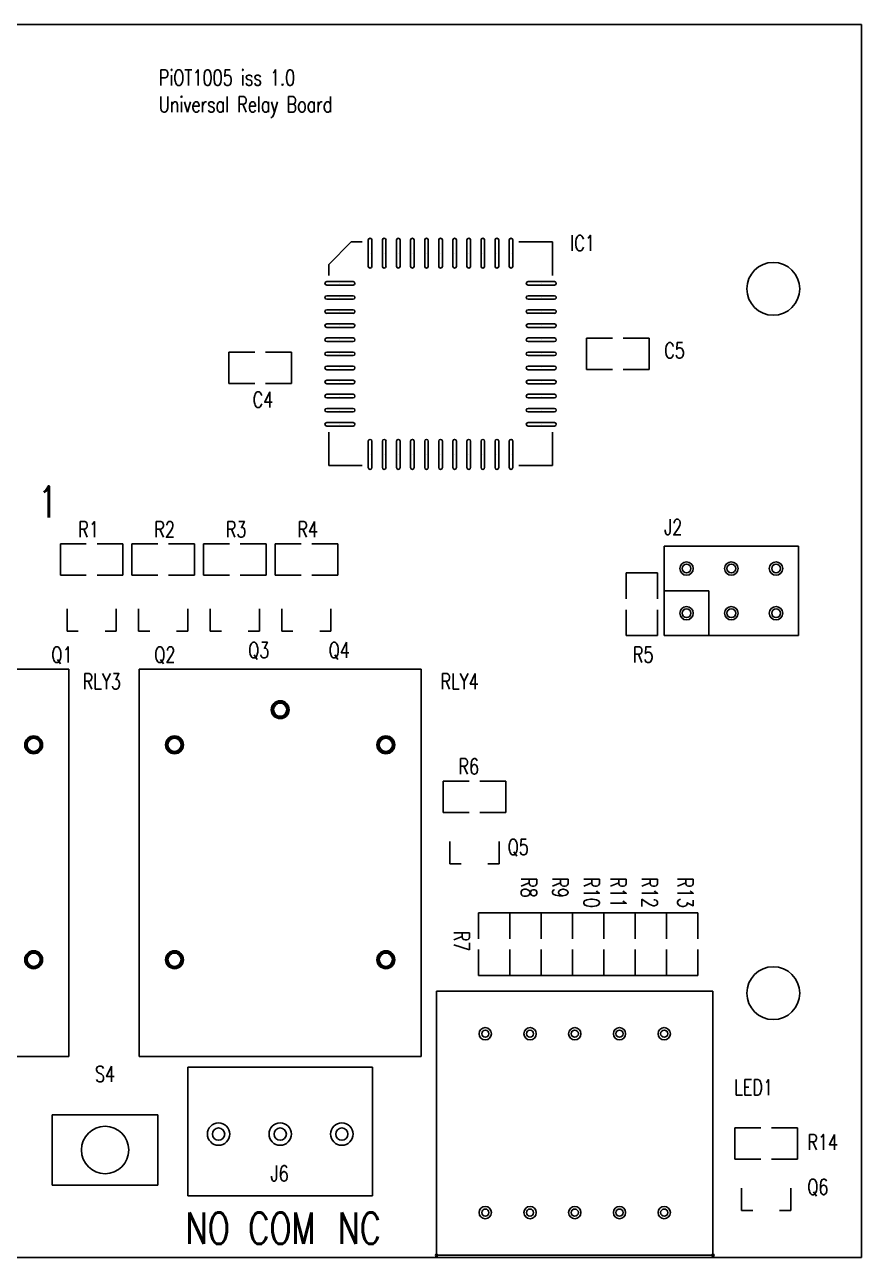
# Model space of a CAD drawing. Extents: x 0 to 110, y 0 to 70.
# Drawn here: x 62.5 to 110, y 0 to 70 of the extents above; entities that cross this region are included whole.
import ezdxf
from ezdxf.enums import TextEntityAlignment as Align

# ---------------------------------------------------------------- set-up
doc = ezdxf.new("R2010")
doc.units = 0
doc.layers.get('0').update_dxf_attribs({"linetype": 'CONTINUOUS'})
for name, color, linetype in [('PART_NAME_01', 254, 'CONTINUOUS'), ('PART_TOP_2DLINE_00', 254, 'CONTINUOUS'), ('PART_TOP_2DLINE_01', 254, 'CONTINUOUS'), ('TEXT_26', 255, 'CONTINUOUS')]:
    doc.layers.add(name, color=color, linetype=linetype)
doc.styles.add('W0$127', font='simplex', dxfattribs={"width": 0.75})
doc.styles.add('W0$254', font='simplex', dxfattribs={"width": 0.75})

msp = doc.modelspace()

# ---------------------------------------------------------------- linework, layer by layer
at = {"linetype": 'BYBLOCK'}
for p, q in [((110, 70), (0, 70)), ((110, 0), (110, 70)), ((0, 0), (110, 0))]:
    msp.add_line(p, q, dxfattribs=at)
for p, q in [((82.004, 57.772), (82.004, 56.274)), ((82.207, 56.274), (82.207, 57.772)), ((82.804, 57.772), (82.804, 56.274)), ((83.007, 56.274), (83.007, 57.772)), ((83.604, 57.772), (83.604, 56.274)), ((83.807, 56.274), (83.807, 57.772)), ((84.404, 57.772), (84.404, 56.274)), ((84.607, 56.274), (84.607, 57.772)), ((85.204, 57.772), (85.204, 56.274)), ((85.407, 56.274), (85.407, 57.772)), ((86.004, 57.772), (86.004, 56.274)), ((86.208, 56.274), (86.208, 57.772)), ((86.804, 57.772), (86.804, 56.274)), ((87.008, 56.274), (87.008, 57.772)), ((87.605, 57.772), (87.605, 56.274)), ((87.808, 56.274), (87.808, 57.772)), ((88.405, 57.772), (88.405, 56.274)), ((88.608, 56.274), (88.608, 57.772)), ((89.205, 57.772), (89.205, 56.274)), ((89.408, 56.274), (89.408, 57.772)), ((90.005, 57.772), (90.005, 56.274)), ((90.208, 56.274), (90.208, 57.772)), ((82.105, 57.023), (82.105, 57.023)), ((82.105, 57.023), (82.105, 57.023)), ((82.105, 57.023), (82.105, 57.023)), ((82.105, 57.023), (82.105, 57.023)), ((82.105, 57.023), (82.105, 57.023)), ((82.105, 57.023), (82.105, 57.023)), ((82.105, 57.023), (82.105, 57.023)), ((82.105, 57.023), (82.105, 57.023)), ((82.906, 57.023), (82.906, 57.023)), ((82.906, 57.023), (82.906, 57.023)), ((82.906, 57.023), (82.906, 57.023)), ((82.906, 57.023), (82.906, 57.023)), ((82.906, 57.023), (82.906, 57.023)), ((82.906, 57.023), (82.906, 57.023)), ((82.906, 57.023), (82.906, 57.023)), ((82.906, 57.023), (82.906, 57.023)), ((83.706, 57.023), (83.706, 57.023)), ((83.706, 57.023), (83.706, 57.023)), ((83.706, 57.023), (83.706, 57.023)), ((83.706, 57.023), (83.706, 57.023)), ((83.706, 57.023), (83.706, 57.023)), ((83.706, 57.023), (83.706, 57.023)), ((83.706, 57.023), (83.706, 57.023)), ((83.706, 57.023), (83.706, 57.023)), ((84.506, 57.023), (84.506, 57.023)), ((84.506, 57.023), (84.506, 57.023)), ((84.506, 57.023), (84.506, 57.023)), ((84.506, 57.023), (84.506, 57.023)), ((84.506, 57.023), (84.506, 57.023)), ((84.506, 57.023), (84.506, 57.023)), ((84.506, 57.023), (84.506, 57.023)), ((84.506, 57.023), (84.506, 57.023)), ((85.306, 57.023), (85.306, 57.023)), ((85.306, 57.023), (85.306, 57.023)), ((85.306, 57.023), (85.306, 57.023)), ((85.306, 57.023), (85.306, 57.023)), ((85.306, 57.023), (85.306, 57.023)), ((85.306, 57.023), (85.306, 57.023)), ((85.306, 57.023), (85.306, 57.023)), ((85.306, 57.023), (85.306, 57.023)), ((86.106, 57.023), (86.106, 57.023)), ((86.106, 57.023), (86.106, 57.023)), ((86.106, 57.023), (86.106, 57.023)), ((86.106, 57.023), (86.106, 57.023)), ((86.106, 57.023), (86.106, 57.023)), ((86.106, 57.023), (86.106, 57.023)), ((86.106, 57.023), (86.106, 57.023)), ((86.106, 57.023), (86.106, 57.023)), ((86.906, 57.023), (86.906, 57.023)), ((86.906, 57.023), (86.906, 57.023)), ((86.906, 57.023), (86.906, 57.023)), ((86.906, 57.023), (86.906, 57.023)), ((86.906, 57.023), (86.906, 57.023)), ((86.906, 57.023), (86.906, 57.023)), ((86.906, 57.023), (86.906, 57.023)), ((86.906, 57.023), (86.906, 57.023)), ((87.706, 57.023), (87.706, 57.023)), ((87.706, 57.023), (87.706, 57.023)), ((87.706, 57.023), (87.706, 57.023)), ((87.706, 57.023), (87.706, 57.023)), ((87.706, 57.023), (87.706, 57.023)), ((87.706, 57.023), (87.706, 57.023)), ((87.706, 57.023), (87.706, 57.023)), ((87.706, 57.023), (87.706, 57.023)), ((88.506, 57.023), (88.506, 57.023)), ((88.506, 57.023), (88.506, 57.023)), ((88.506, 57.023), (88.506, 57.023)), ((88.506, 57.023), (88.506, 57.023)), ((88.506, 57.023), (88.506, 57.023)), ((88.506, 57.023), (88.506, 57.023)), ((88.506, 57.023), (88.506, 57.023)), ((88.506, 57.023), (88.506, 57.023)), ((89.306, 57.023), (89.306, 57.023)), ((89.306, 57.023), (89.306, 57.023)), ((89.306, 57.023), (89.306, 57.023)), ((89.306, 57.023), (89.306, 57.023)), ((89.306, 57.023), (89.306, 57.023)), ((89.306, 57.023), (89.306, 57.023)), ((89.306, 57.023), (89.306, 57.023)), ((89.306, 57.023), (89.306, 57.023)), ((90.106, 57.023), (90.106, 57.023)), ((90.106, 57.023), (90.106, 57.023)), ((90.106, 57.023), (90.106, 57.023)), ((90.106, 57.023), (90.106, 57.023)), ((90.106, 57.023), (90.106, 57.023)), ((90.106, 57.023), (90.106, 57.023)), ((90.106, 57.023), (90.106, 57.023)), ((90.106, 57.023), (90.106, 57.023)), ((81.14, 55.41), (79.642, 55.41)), ((80.391, 55.309), (80.391, 55.309)), ((80.391, 55.309), (80.391, 55.309)), ((80.391, 55.309), (80.391, 55.309)), ((80.391, 55.309), (80.391, 55.309)), ((80.391, 55.309), (80.391, 55.309)), ((80.391, 55.309), (80.391, 55.309)), ((80.391, 55.309), (80.391, 55.309)), ((80.391, 55.309), (80.391, 55.309)), ((92.57, 55.41), (91.072, 55.41)), ((91.821, 55.309), (91.821, 55.309)), ((91.821, 55.309), (91.821, 55.309)), ((91.821, 55.309), (91.821, 55.309)), ((91.821, 55.309), (91.821, 55.309)), ((91.821, 55.309), (91.821, 55.309)), ((91.821, 55.309), (91.821, 55.309)), ((91.821, 55.309), (91.821, 55.309)), ((91.821, 55.309), (91.821, 55.309)), ((79.642, 55.207), (81.14, 55.207)), ((81.14, 54.61), (79.642, 54.61)), ((91.072, 55.207), (92.57, 55.207)), ((92.57, 54.61), (91.072, 54.61)), ((79.642, 54.407), (81.14, 54.407)), ((80.391, 54.508), (80.391, 54.508)), ((80.391, 54.508), (80.391, 54.508)), ((80.391, 54.508), (80.391, 54.508)), ((80.391, 54.508), (80.391, 54.508)), ((80.391, 54.508), (80.391, 54.508)), ((80.391, 54.508), (80.391, 54.508)), ((80.391, 54.508), (80.391, 54.508)), ((80.391, 54.508), (80.391, 54.508)), ((91.072, 54.407), (92.57, 54.407)), ((91.821, 54.508), (91.821, 54.508)), ((91.821, 54.508), (91.821, 54.508)), ((91.821, 54.508), (91.821, 54.508)), ((91.821, 54.508), (91.821, 54.508)), ((91.821, 54.508), (91.821, 54.508)), ((91.821, 54.508), (91.821, 54.508)), ((91.821, 54.508), (91.821, 54.508)), ((91.821, 54.508), (91.821, 54.508)), ((81.14, 53.81), (79.642, 53.81)), ((79.642, 53.607), (81.14, 53.607)), ((80.391, 53.708), (80.391, 53.708)), ((80.391, 53.708), (80.391, 53.708)), ((80.391, 53.708), (80.391, 53.708)), ((80.391, 53.708), (80.391, 53.708)), ((80.391, 53.708), (80.391, 53.708)), ((80.391, 53.708), (80.391, 53.708)), ((80.391, 53.708), (80.391, 53.708)), ((80.391, 53.708), (80.391, 53.708)), ((92.57, 53.81), (91.072, 53.81)), ((91.072, 53.607), (92.57, 53.607)), ((91.821, 53.708), (91.821, 53.708)), ((91.821, 53.708), (91.821, 53.708)), ((91.821, 53.708), (91.821, 53.708)), ((91.821, 53.708), (91.821, 53.708)), ((91.821, 53.708), (91.821, 53.708)), ((91.821, 53.708), (91.821, 53.708)), ((91.821, 53.708), (91.821, 53.708)), ((91.821, 53.708), (91.821, 53.708)), ((81.14, 53.01), (79.642, 53.01)), ((79.642, 52.807), (81.14, 52.807)), ((80.391, 52.908), (80.391, 52.908)), ((80.391, 52.908), (80.391, 52.908)), ((80.391, 52.908), (80.391, 52.908)), ((80.391, 52.908), (80.391, 52.908)), ((80.391, 52.908), (80.391, 52.908)), ((80.391, 52.908), (80.391, 52.908)), ((80.391, 52.908), (80.391, 52.908)), ((80.391, 52.908), (80.391, 52.908)), ((92.57, 53.01), (91.072, 53.01)), ((91.072, 52.807), (92.57, 52.807)), ((91.821, 52.908), (91.821, 52.908)), ((91.821, 52.908), (91.821, 52.908)), ((91.821, 52.908), (91.821, 52.908)), ((91.821, 52.908), (91.821, 52.908)), ((91.821, 52.908), (91.821, 52.908)), ((91.821, 52.908), (91.821, 52.908)), ((91.821, 52.908), (91.821, 52.908)), ((91.821, 52.908), (91.821, 52.908)), ((81.14, 52.21), (79.642, 52.21)), ((79.642, 52.007), (81.14, 52.007)), ((80.391, 52.108), (80.391, 52.108)), ((80.391, 52.108), (80.391, 52.108)), ((80.391, 52.108), (80.391, 52.108)), ((80.391, 52.108), (80.391, 52.108)), ((80.391, 52.108), (80.391, 52.108)), ((80.391, 52.108), (80.391, 52.108)), ((80.391, 52.108), (80.391, 52.108)), ((80.391, 52.108), (80.391, 52.108)), ((92.57, 52.21), (91.072, 52.21)), ((91.072, 52.007), (92.57, 52.007)), ((91.821, 52.108), (91.821, 52.108)), ((91.821, 52.108), (91.821, 52.108)), ((91.821, 52.108), (91.821, 52.108)), ((91.821, 52.108), (91.821, 52.108)), ((91.821, 52.108), (91.821, 52.108)), ((91.821, 52.108), (91.821, 52.108)), ((91.821, 52.108), (91.821, 52.108)), ((91.821, 52.108), (91.821, 52.108)), ((81.14, 51.41), (79.642, 51.41)), ((79.642, 51.206), (81.14, 51.206)), ((80.391, 51.308), (80.391, 51.308)), ((80.391, 51.308), (80.391, 51.308)), ((80.391, 51.308), (80.391, 51.308)), ((80.391, 51.308), (80.391, 51.308)), ((80.391, 51.308), (80.391, 51.308)), ((80.391, 51.308), (80.391, 51.308)), ((80.391, 51.308), (80.391, 51.308)), ((80.391, 51.308), (80.391, 51.308)), ((92.57, 51.41), (91.072, 51.41)), ((91.072, 51.206), (92.57, 51.206)), ((91.821, 51.308), (91.821, 51.308)), ((91.821, 51.308), (91.821, 51.308)), ((91.821, 51.308), (91.821, 51.308)), ((91.821, 51.308), (91.821, 51.308)), ((91.821, 51.308), (91.821, 51.308)), ((91.821, 51.308), (91.821, 51.308)), ((91.821, 51.308), (91.821, 51.308)), ((91.821, 51.308), (91.821, 51.308)), ((81.14, 50.609), (79.642, 50.609)), ((79.642, 50.406), (81.14, 50.406)), ((80.391, 50.508), (80.391, 50.508)), ((80.391, 50.508), (80.391, 50.508)), ((80.391, 50.508), (80.391, 50.508)), ((80.391, 50.508), (80.391, 50.508)), ((80.391, 50.508), (80.391, 50.508)), ((80.391, 50.508), (80.391, 50.508)), ((80.391, 50.508), (80.391, 50.508)), ((80.391, 50.508), (80.391, 50.508)), ((92.57, 50.609), (91.072, 50.609)), ((91.072, 50.406), (92.57, 50.406)), ((91.821, 50.508), (91.821, 50.508)), ((91.821, 50.508), (91.821, 50.508)), ((91.821, 50.508), (91.821, 50.508)), ((91.821, 50.508), (91.821, 50.508)), ((91.821, 50.508), (91.821, 50.508)), ((91.821, 50.508), (91.821, 50.508)), ((91.821, 50.508), (91.821, 50.508)), ((91.821, 50.508), (91.821, 50.508)), ((81.14, 49.809), (79.642, 49.809)), ((80.391, 49.708), (80.391, 49.708)), ((80.391, 49.708), (80.391, 49.708)), ((80.391, 49.708), (80.391, 49.708)), ((80.391, 49.708), (80.391, 49.708)), ((80.391, 49.708), (80.391, 49.708)), ((80.391, 49.708), (80.391, 49.708)), ((80.391, 49.708), (80.391, 49.708)), ((80.391, 49.708), (80.391, 49.708)), ((92.57, 49.809), (91.072, 49.809)), ((91.821, 49.708), (91.821, 49.708)), ((91.821, 49.708), (91.821, 49.708)), ((91.821, 49.708), (91.821, 49.708)), ((91.821, 49.708), (91.821, 49.708)), ((91.821, 49.708), (91.821, 49.708)), ((91.821, 49.708), (91.821, 49.708)), ((91.821, 49.708), (91.821, 49.708)), ((91.821, 49.708), (91.821, 49.708)), ((79.642, 49.606), (81.14, 49.606)), ((81.14, 49.009), (79.642, 49.009)), ((91.072, 49.606), (92.57, 49.606)), ((92.57, 49.009), (91.072, 49.009)), ((79.642, 48.806), (81.14, 48.806)), ((80.391, 48.908), (80.391, 48.908)), ((80.391, 48.908), (80.391, 48.908)), ((80.391, 48.908), (80.391, 48.908)), ((80.391, 48.908), (80.391, 48.908)), ((80.391, 48.908), (80.391, 48.908)), ((80.391, 48.908), (80.391, 48.908)), ((80.391, 48.908), (80.391, 48.908)), ((80.391, 48.908), (80.391, 48.908)), ((91.072, 48.806), (92.57, 48.806)), ((91.821, 48.908), (91.821, 48.908)), ((91.821, 48.908), (91.821, 48.908)), ((91.821, 48.908), (91.821, 48.908)), ((91.821, 48.908), (91.821, 48.908)), ((91.821, 48.908), (91.821, 48.908)), ((91.821, 48.908), (91.821, 48.908)), ((91.821, 48.908), (91.821, 48.908)), ((91.821, 48.908), (91.821, 48.908)), ((81.14, 48.209), (79.642, 48.209)), ((79.642, 48.006), (81.14, 48.006)), ((80.391, 48.108), (80.391, 48.108)), ((80.391, 48.108), (80.391, 48.108)), ((80.391, 48.108), (80.391, 48.108)), ((80.391, 48.108), (80.391, 48.108)), ((80.391, 48.108), (80.391, 48.108)), ((80.391, 48.108), (80.391, 48.108)), ((80.391, 48.108), (80.391, 48.108)), ((80.391, 48.108), (80.391, 48.108)), ((92.57, 48.209), (91.072, 48.209)), ((91.072, 48.006), (92.57, 48.006)), ((91.821, 48.108), (91.821, 48.108)), ((91.821, 48.108), (91.821, 48.108)), ((91.821, 48.108), (91.821, 48.108)), ((91.821, 48.108), (91.821, 48.108)), ((91.821, 48.108), (91.821, 48.108)), ((91.821, 48.108), (91.821, 48.108)), ((91.821, 48.108), (91.821, 48.108)), ((91.821, 48.108), (91.821, 48.108)), ((81.14, 47.409), (79.642, 47.409)), ((79.642, 47.206), (81.14, 47.206)), ((80.391, 47.307), (80.391, 47.307)), ((80.391, 47.307), (80.391, 47.307)), ((80.391, 47.307), (80.391, 47.307)), ((80.391, 47.307), (80.391, 47.307)), ((80.391, 47.307), (80.391, 47.307)), ((80.391, 47.307), (80.391, 47.307)), ((80.391, 47.307), (80.391, 47.307)), ((80.391, 47.307), (80.391, 47.307)), ((92.57, 47.409), (91.072, 47.409)), ((91.072, 47.206), (92.57, 47.206)), ((91.821, 47.307), (91.821, 47.307)), ((91.821, 47.307), (91.821, 47.307)), ((91.821, 47.307), (91.821, 47.307)), ((91.821, 47.307), (91.821, 47.307)), ((91.821, 47.307), (91.821, 47.307)), ((91.821, 47.307), (91.821, 47.307)), ((91.821, 47.307), (91.821, 47.307)), ((91.821, 47.307), (91.821, 47.307)), ((82.004, 46.342), (82.004, 44.844)), ((82.207, 44.844), (82.207, 46.342)), ((82.804, 46.342), (82.804, 44.844)), ((83.007, 44.844), (83.007, 46.342)), ((83.604, 46.342), (83.604, 44.844)), ((83.807, 44.844), (83.807, 46.342)), ((84.404, 46.342), (84.404, 44.844)), ((84.607, 44.844), (84.607, 46.342)), ((85.204, 46.342), (85.204, 44.844)), ((85.407, 44.844), (85.407, 46.342)), ((86.004, 46.342), (86.004, 44.844)), ((86.208, 44.844), (86.208, 46.342)), ((86.804, 46.342), (86.804, 44.844)), ((87.008, 44.844), (87.008, 46.342)), ((87.605, 46.342), (87.605, 44.844)), ((87.808, 44.844), (87.808, 46.342)), ((88.405, 46.342), (88.405, 44.844)), ((88.608, 44.844), (88.608, 46.342)), ((89.205, 46.342), (89.205, 44.844)), ((89.408, 44.844), (89.408, 46.342)), ((90.005, 46.342), (90.005, 44.844)), ((90.208, 44.844), (90.208, 46.342)), ((82.105, 45.593), (82.105, 45.593)), ((82.105, 45.593), (82.105, 45.593)), ((82.105, 45.593), (82.105, 45.593)), ((82.105, 45.593), (82.105, 45.593)), ((82.105, 45.593), (82.105, 45.593)), ((82.105, 45.593), (82.105, 45.593)), ((82.105, 45.593), (82.105, 45.593)), ((82.105, 45.593), (82.105, 45.593)), ((82.906, 45.593), (82.906, 45.593)), ((82.906, 45.593), (82.906, 45.593)), ((82.906, 45.593), (82.906, 45.593)), ((82.906, 45.593), (82.906, 45.593)), ((82.906, 45.593), (82.906, 45.593)), ((82.906, 45.593), (82.906, 45.593)), ((82.906, 45.593), (82.906, 45.593)), ((82.906, 45.593), (82.906, 45.593)), ((83.706, 45.593), (83.706, 45.593)), ((83.706, 45.593), (83.706, 45.593)), ((83.706, 45.593), (83.706, 45.593)), ((83.706, 45.593), (83.706, 45.593)), ((83.706, 45.593), (83.706, 45.593)), ((83.706, 45.593), (83.706, 45.593)), ((83.706, 45.593), (83.706, 45.593)), ((83.706, 45.593), (83.706, 45.593)), ((84.506, 45.593), (84.506, 45.593)), ((84.506, 45.593), (84.506, 45.593)), ((84.506, 45.593), (84.506, 45.593)), ((84.506, 45.593), (84.506, 45.593)), ((84.506, 45.593), (84.506, 45.593)), ((84.506, 45.593), (84.506, 45.593)), ((84.506, 45.593), (84.506, 45.593)), ((84.506, 45.593), (84.506, 45.593)), ((85.306, 45.593), (85.306, 45.593)), ((85.306, 45.593), (85.306, 45.593)), ((85.306, 45.593), (85.306, 45.593)), ((85.306, 45.593), (85.306, 45.593)), ((85.306, 45.593), (85.306, 45.593)), ((85.306, 45.593), (85.306, 45.593)), ((85.306, 45.593), (85.306, 45.593)), ((85.306, 45.593), (85.306, 45.593)), ((86.106, 45.593), (86.106, 45.593)), ((86.106, 45.593), (86.106, 45.593)), ((86.106, 45.593), (86.106, 45.593)), ((86.106, 45.593), (86.106, 45.593)), ((86.106, 45.593), (86.106, 45.593)), ((86.106, 45.593), (86.106, 45.593)), ((86.106, 45.593), (86.106, 45.593)), ((86.106, 45.593), (86.106, 45.593)), ((86.906, 45.593), (86.906, 45.593)), ((86.906, 45.593), (86.906, 45.593)), ((86.906, 45.593), (86.906, 45.593)), ((86.906, 45.593), (86.906, 45.593)), ((86.906, 45.593), (86.906, 45.593)), ((86.906, 45.593), (86.906, 45.593)), ((86.906, 45.593), (86.906, 45.593)), ((86.906, 45.593), (86.906, 45.593)), ((87.706, 45.593), (87.706, 45.593)), ((87.706, 45.593), (87.706, 45.593)), ((87.706, 45.593), (87.706, 45.593)), ((87.706, 45.593), (87.706, 45.593)), ((87.706, 45.593), (87.706, 45.593)), ((87.706, 45.593), (87.706, 45.593)), ((87.706, 45.593), (87.706, 45.593)), ((87.706, 45.593), (87.706, 45.593)), ((88.506, 45.593), (88.506, 45.593)), ((88.506, 45.593), (88.506, 45.593)), ((88.506, 45.593), (88.506, 45.593)), ((88.506, 45.593), (88.506, 45.593)), ((88.506, 45.593), (88.506, 45.593)), ((88.506, 45.593), (88.506, 45.593)), ((88.506, 45.593), (88.506, 45.593)), ((88.506, 45.593), (88.506, 45.593)), ((89.306, 45.593), (89.306, 45.593)), ((89.306, 45.593), (89.306, 45.593)), ((89.306, 45.593), (89.306, 45.593)), ((89.306, 45.593), (89.306, 45.593)), ((89.306, 45.593), (89.306, 45.593)), ((89.306, 45.593), (89.306, 45.593)), ((89.306, 45.593), (89.306, 45.593)), ((89.306, 45.593), (89.306, 45.593)), ((90.106, 45.593), (90.106, 45.593)), ((90.106, 45.593), (90.106, 45.593)), ((90.106, 45.593), (90.106, 45.593)), ((90.106, 45.593), (90.106, 45.593)), ((90.106, 45.593), (90.106, 45.593)), ((90.106, 45.593), (90.106, 45.593)), ((90.106, 45.593), (90.106, 45.593)), ((90.106, 45.593), (90.106, 45.593))]:
    msp.add_line(p, q)
for centre in [(105, 55), (105, 15)]:
    msp.add_circle(centre, 1.5, dxfattribs=at)
for centre, radius, start, end in [((82.105, 57.772), 0.102, 0, 180), ((82.906, 57.772), 0.102, 0, 180), ((83.706, 57.772), 0.102, 0, 180), ((84.506, 57.772), 0.102, 0, 180), ((85.306, 57.772), 0.102, 0, 180), ((86.106, 57.772), 0.102, 0, 180), ((86.906, 57.772), 0.102, 0, 180), ((87.706, 57.772), 0.102, 0, 180), ((88.506, 57.772), 0.102, 0, 180), ((89.306, 57.772), 0.102, 0, 180), ((90.106, 57.772), 0.102, 0, 180), ((82.105, 56.274), 0.102, 180, 0), ((82.906, 56.274), 0.102, 180, 0), ((83.706, 56.274), 0.102, 180, 0), ((84.506, 56.274), 0.102, 180, 0), ((85.306, 56.274), 0.102, 180, 0), ((86.106, 56.274), 0.102, 180, 0), ((86.906, 56.274), 0.102, 180, 0), ((87.706, 56.274), 0.102, 180, 0), ((88.506, 56.274), 0.102, 180, 0), ((89.306, 56.274), 0.102, 180, 0), ((90.106, 56.274), 0.102, 180, 0), ((79.642, 55.309), 0.102, 90, 270), ((81.14, 55.309), 0.102, 270, 90), ((91.072, 55.309), 0.102, 90, 270), ((92.57, 55.309), 0.102, 270, 90), ((79.642, 54.508), 0.102, 90, 270), ((81.14, 54.508), 0.102, 270, 90), ((91.072, 54.508), 0.102, 90, 270), ((92.57, 54.508), 0.102, 270, 90), ((79.642, 53.708), 0.102, 90, 270), ((81.14, 53.708), 0.102, 270, 90), ((91.072, 53.708), 0.102, 90, 270), ((92.57, 53.708), 0.102, 270, 90), ((79.642, 52.908), 0.102, 90, 270), ((81.14, 52.908), 0.102, 270, 90), ((91.072, 52.908), 0.102, 90, 270), ((92.57, 52.908), 0.102, 270, 90), ((79.642, 52.108), 0.102, 90, 270), ((81.14, 52.108), 0.102, 270, 90), ((91.072, 52.108), 0.102, 90, 270), ((92.57, 52.108), 0.102, 270, 90), ((79.642, 51.308), 0.102, 90, 270), ((81.14, 51.308), 0.102, 270, 90), ((91.072, 51.308), 0.102, 90, 270), ((92.57, 51.308), 0.102, 270, 90), ((79.642, 50.508), 0.102, 90, 270), ((81.14, 50.508), 0.102, 270, 90), ((91.072, 50.508), 0.102, 90, 270), ((92.57, 50.508), 0.102, 270, 90), ((79.642, 49.708), 0.102, 90, 270), ((81.14, 49.708), 0.102, 270, 90), ((91.072, 49.708), 0.102, 90, 270), ((92.57, 49.708), 0.102, 270, 90), ((79.642, 48.908), 0.102, 90, 270), ((81.14, 48.908), 0.102, 270, 90), ((91.072, 48.908), 0.102, 90, 270), ((92.57, 48.908), 0.102, 270, 90), ((79.642, 48.108), 0.102, 90, 270), ((81.14, 48.108), 0.102, 270, 90), ((91.072, 48.108), 0.102, 90, 270), ((92.57, 48.108), 0.102, 270, 90), ((79.642, 47.307), 0.102, 90, 270), ((81.14, 47.307), 0.102, 270, 90), ((91.072, 47.307), 0.102, 90, 270), ((92.57, 47.307), 0.102, 270, 90), ((82.105, 46.342), 0.102, 0, 180), ((82.906, 46.342), 0.102, 0, 180), ((83.706, 46.342), 0.102, 0, 180), ((84.506, 46.342), 0.102, 0, 180), ((85.306, 46.342), 0.102, 0, 180), ((86.106, 46.342), 0.102, 0, 180), ((86.906, 46.342), 0.102, 0, 180), ((87.706, 46.342), 0.102, 0, 180), ((88.506, 46.342), 0.102, 0, 180), ((89.306, 46.342), 0.102, 0, 180), ((90.106, 46.342), 0.102, 0, 180), ((82.105, 44.844), 0.102, 180, 0), ((82.906, 44.844), 0.102, 180, 0), ((83.706, 44.844), 0.102, 180, 0), ((84.506, 44.844), 0.102, 180, 0), ((85.306, 44.844), 0.102, 180, 0), ((86.106, 44.844), 0.102, 180, 0), ((86.906, 44.844), 0.102, 180, 0), ((87.706, 44.844), 0.102, 180, 0), ((88.506, 44.844), 0.102, 180, 0), ((89.306, 44.844), 0.102, 180, 0), ((90.106, 44.844), 0.102, 180, 0), ((100.076, 39.116), 0.381, 90, 270), ((100.076, 39.116), 0.381, 90, 270), ((100.076, 39.116), 0.381, 90, 270), ((100.076, 39.116), 0.248, 0, 180), ((100.076, 39.116), 0.248, 0, 180), ((100.076, 39.116), 0.381, 270, 90), ((100.076, 39.116), 0.381, 270, 90), ((100.076, 39.116), 0.381, 270, 90), ((102.616, 39.116), 0.381, 90, 270), ((102.616, 39.116), 0.381, 90, 270), ((102.616, 39.116), 0.381, 90, 270), ((102.616, 39.116), 0.248, 0, 180), ((102.616, 39.116), 0.248, 0, 180), ((102.616, 39.116), 0.381, 270, 90), ((102.616, 39.116), 0.381, 270, 90), ((102.616, 39.116), 0.381, 270, 90), ((105.156, 39.116), 0.381, 90, 270), ((105.156, 39.116), 0.381, 90, 270), ((105.156, 39.116), 0.381, 90, 270), ((105.156, 39.116), 0.248, 0, 180), ((105.156, 39.116), 0.248, 0, 180), ((105.156, 39.116), 0.381, 270, 90), ((105.156, 39.116), 0.381, 270, 90), ((105.156, 39.116), 0.381, 270, 90), ((100.076, 39.116), 0.248, 180, 0), ((100.076, 39.116), 0.248, 180, 0), ((102.616, 39.116), 0.248, 180, 0), ((102.616, 39.116), 0.248, 180, 0), ((105.156, 39.116), 0.248, 180, 0), ((105.156, 39.116), 0.248, 180, 0), ((100.076, 36.576), 0.381, 90, 270), ((100.076, 36.576), 0.248, 0, 180), ((100.076, 36.576), 0.248, 0, 180), ((100.076, 36.576), 0.248, 180, 0), ((100.076, 36.576), 0.248, 180, 0), ((100.076, 36.576), 0.381, 270, 90), ((102.616, 36.576), 0.381, 90, 270), ((102.616, 36.576), 0.381, 90, 270), ((102.616, 36.576), 0.381, 90, 270), ((102.616, 36.576), 0.248, 0, 180), ((102.616, 36.576), 0.248, 0, 180), ((102.616, 36.576), 0.248, 180, 0), ((102.616, 36.576), 0.248, 180, 0), ((102.616, 36.576), 0.381, 270, 90), ((102.616, 36.576), 0.381, 270, 90), ((102.616, 36.576), 0.381, 270, 90), ((105.156, 36.576), 0.381, 90, 270), ((105.156, 36.576), 0.381, 90, 270), ((105.156, 36.576), 0.381, 90, 270), ((105.156, 36.576), 0.248, 0, 180), ((105.156, 36.576), 0.248, 0, 180), ((105.156, 36.576), 0.248, 180, 0), ((105.156, 36.576), 0.248, 180, 0), ((105.156, 36.576), 0.381, 270, 90), ((105.156, 36.576), 0.381, 270, 90), ((105.156, 36.576), 0.381, 270, 90), ((77, 31.1), 0.508, 0, 180), ((77, 31.1), 0.508, 0, 180), ((77, 31.1), 0.445, 0, 180), ((77, 31.1), 0.508, 180, 0), ((77, 31.1), 0.508, 180, 0), ((77, 31.1), 0.445, 180, 0), ((77, 31.1), 0.375, 90, 270), ((77, 31.1), 0.375, 90, 270), ((77, 31.1), 0.375, 270, 90), ((77, 31.1), 0.375, 270, 90), ((63, 29.1), 0.508, 0, 180), ((63, 29.1), 0.508, 0, 180), ((63, 29.1), 0.444, 0, 180), ((63, 29.1), 0.375, 90, 270), ((63, 29.1), 0.375, 90, 270), ((63, 29.1), 0.375, 270, 90), ((63, 29.1), 0.375, 270, 90), ((71, 29.1), 0.508, 0, 180), ((71, 29.1), 0.508, 0, 180), ((71, 29.1), 0.445, 0, 180), ((71, 29.1), 0.375, 90, 270), ((71, 29.1), 0.375, 90, 270), ((71, 29.1), 0.375, 270, 90), ((71, 29.1), 0.375, 270, 90), ((83, 29.1), 0.508, 0, 180), ((83, 29.1), 0.508, 0, 180), ((83, 29.1), 0.445, 0, 180), ((83, 29.1), 0.375, 90, 270), ((83, 29.1), 0.375, 90, 270), ((83, 29.1), 0.375, 270, 90), ((83, 29.1), 0.375, 270, 90), ((63, 29.1), 0.508, 180, 0), ((63, 29.1), 0.508, 180, 0), ((63, 29.1), 0.444, 180, 0), ((71, 29.1), 0.508, 180, 0), ((71, 29.1), 0.508, 180, 0), ((71, 29.1), 0.445, 180, 0), ((83, 29.1), 0.508, 180, 0), ((83, 29.1), 0.508, 180, 0), ((83, 29.1), 0.445, 180, 0), ((63, 16.9), 0.508, 0, 180), ((63, 16.9), 0.508, 0, 180), ((63, 16.9), 0.508, 180, 0), ((63, 16.9), 0.508, 180, 0), ((63, 16.9), 0.444, 0, 180), ((63, 16.9), 0.444, 180, 0), ((63, 16.9), 0.375, 90, 270), ((63, 16.9), 0.375, 90, 270), ((63, 16.9), 0.375, 270, 90), ((63, 16.9), 0.375, 270, 90), ((71, 16.9), 0.508, 0, 180), ((71, 16.9), 0.508, 0, 180), ((71, 16.9), 0.508, 180, 0), ((71, 16.9), 0.508, 180, 0), ((71, 16.9), 0.445, 0, 180), ((71, 16.9), 0.445, 180, 0), ((71, 16.9), 0.375, 90, 270), ((71, 16.9), 0.375, 90, 270), ((71, 16.9), 0.375, 270, 90), ((71, 16.9), 0.375, 270, 90), ((83, 16.9), 0.508, 0, 180), ((83, 16.9), 0.508, 0, 180), ((83, 16.9), 0.508, 180, 0), ((83, 16.9), 0.508, 180, 0), ((83, 16.9), 0.445, 0, 180), ((83, 16.9), 0.445, 180, 0), ((83, 16.9), 0.375, 90, 270), ((83, 16.9), 0.375, 90, 270), ((83, 16.9), 0.375, 270, 90), ((83, 16.9), 0.375, 270, 90), ((88.646, 12.7), 0.349, 90, 270), ((88.646, 12.7), 0.349, 90, 270), ((88.646, 12.7), 0.349, 90, 270), ((88.646, 12.7), 0.203, 0, 180), ((88.646, 12.7), 0.203, 0, 180), ((88.646, 12.7), 0.203, 180, 0), ((88.646, 12.7), 0.203, 180, 0), ((88.646, 12.7), 0.349, 270, 90), ((88.646, 12.7), 0.349, 270, 90), ((88.646, 12.7), 0.349, 270, 90), ((91.186, 12.7), 0.349, 90, 270), ((91.186, 12.7), 0.349, 90, 270), ((91.186, 12.7), 0.349, 90, 270), ((91.186, 12.7), 0.203, 0, 180), ((91.186, 12.7), 0.203, 0, 180), ((91.186, 12.7), 0.203, 180, 0), ((91.186, 12.7), 0.203, 180, 0), ((91.186, 12.7), 0.349, 270, 90), ((91.186, 12.7), 0.349, 270, 90), ((91.186, 12.7), 0.349, 270, 90), ((93.726, 12.7), 0.349, 90, 270), ((93.726, 12.7), 0.349, 90, 270), ((93.726, 12.7), 0.349, 90, 270), ((93.726, 12.7), 0.203, 0, 180), ((93.726, 12.7), 0.203, 0, 180), ((93.726, 12.7), 0.203, 180, 0), ((93.726, 12.7), 0.203, 180, 0), ((93.726, 12.7), 0.349, 270, 90), ((93.726, 12.7), 0.349, 270, 90), ((93.726, 12.7), 0.349, 270, 90), ((96.266, 12.7), 0.349, 90, 270), ((96.266, 12.7), 0.349, 90, 270), ((96.266, 12.7), 0.349, 90, 270), ((96.266, 12.7), 0.203, 0, 180), ((96.266, 12.7), 0.203, 0, 180), ((96.266, 12.7), 0.203, 180, 0), ((96.266, 12.7), 0.203, 180, 0), ((96.266, 12.7), 0.349, 270, 90), ((96.266, 12.7), 0.349, 270, 90), ((96.266, 12.7), 0.349, 270, 90), ((98.806, 12.7), 0.349, 90, 270), ((98.806, 12.7), 0.349, 90, 270), ((98.806, 12.7), 0.349, 90, 270), ((98.806, 12.7), 0.203, 0, 180), ((98.806, 12.7), 0.203, 0, 180), ((98.806, 12.7), 0.203, 180, 0), ((98.806, 12.7), 0.203, 180, 0), ((98.806, 12.7), 0.349, 270, 90), ((98.806, 12.7), 0.349, 270, 90), ((98.806, 12.7), 0.349, 270, 90), ((73.5, 7), 0.635, 90, 270), ((73.5, 7), 0.349, 0, 180), ((73.5, 7), 0.349, 0, 180), ((73.5, 7), 0.349, 180, 0), ((73.5, 7), 0.349, 180, 0), ((73.5, 7), 0.635, 270, 90), ((77, 7), 0.635, 90, 270), ((77, 7), 0.635, 90, 270), ((77, 7), 0.635, 90, 270), ((77, 7), 0.349, 0, 180), ((77, 7), 0.349, 0, 180), ((77, 7), 0.349, 180, 0), ((77, 7), 0.349, 180, 0), ((77, 7), 0.635, 270, 90), ((77, 7), 0.635, 270, 90), ((77, 7), 0.635, 270, 90), ((80.5, 7), 0.635, 90, 270), ((80.5, 7), 0.635, 90, 270), ((80.5, 7), 0.635, 90, 270), ((80.5, 7), 0.349, 0, 180), ((80.5, 7), 0.349, 0, 180), ((80.5, 7), 0.349, 180, 0), ((80.5, 7), 0.349, 180, 0), ((80.5, 7), 0.635, 270, 90), ((80.5, 7), 0.635, 270, 90), ((80.5, 7), 0.635, 270, 90), ((88.646, 2.54), 0.349, 90, 270), ((88.646, 2.54), 0.349, 270, 90), ((91.186, 2.54), 0.349, 90, 270), ((91.186, 2.54), 0.349, 90, 270), ((91.186, 2.54), 0.349, 90, 270), ((91.186, 2.54), 0.349, 270, 90), ((91.186, 2.54), 0.349, 270, 90), ((91.186, 2.54), 0.349, 270, 90), ((93.726, 2.54), 0.349, 90, 270), ((93.726, 2.54), 0.349, 90, 270), ((93.726, 2.54), 0.349, 90, 270), ((93.726, 2.54), 0.349, 270, 90), ((93.726, 2.54), 0.349, 270, 90), ((93.726, 2.54), 0.349, 270, 90), ((96.266, 2.54), 0.349, 90, 270), ((96.266, 2.54), 0.349, 90, 270), ((96.266, 2.54), 0.349, 90, 270), ((96.266, 2.54), 0.349, 270, 90), ((96.266, 2.54), 0.349, 270, 90), ((96.266, 2.54), 0.349, 270, 90), ((98.806, 2.54), 0.349, 90, 270), ((98.806, 2.54), 0.349, 90, 270), ((98.806, 2.54), 0.349, 90, 270), ((98.806, 2.54), 0.349, 270, 90), ((98.806, 2.54), 0.349, 270, 90), ((98.806, 2.54), 0.349, 270, 90), ((88.646, 2.54), 0.203, 0, 180), ((88.646, 2.54), 0.203, 0, 180), ((88.646, 2.54), 0.203, 180, 0), ((88.646, 2.54), 0.203, 180, 0), ((91.186, 2.54), 0.203, 0, 180), ((91.186, 2.54), 0.203, 0, 180), ((91.186, 2.54), 0.203, 180, 0), ((91.186, 2.54), 0.203, 180, 0), ((93.726, 2.54), 0.203, 0, 180), ((93.726, 2.54), 0.203, 0, 180), ((93.726, 2.54), 0.203, 180, 0), ((93.726, 2.54), 0.203, 180, 0), ((96.266, 2.54), 0.203, 0, 180), ((96.266, 2.54), 0.203, 0, 180), ((96.266, 2.54), 0.203, 180, 0), ((96.266, 2.54), 0.203, 180, 0), ((98.806, 2.54), 0.203, 0, 180), ((98.806, 2.54), 0.203, 0, 180), ((98.806, 2.54), 0.203, 180, 0), ((98.806, 2.54), 0.203, 180, 0), ((85.876, 0.12), 0.0635, 0, 180), ((85.876, 0.12), 0.0635, 180, 0), ((101.576, 0.12), 0.0635, 0, 180), ((101.576, 0.12), 0.0635, 180, 0)]:
    msp.add_arc(centre, radius, start, end)
at = {"layer": 'PART_TOP_2DLINE_00'}
for p, q in [((81.026, 57.658), (79.756, 56.388)), ((81.661, 57.658), (81.026, 57.658)), ((92.456, 57.658), (90.551, 57.658)), ((92.456, 55.753), (92.456, 57.658)), ((79.756, 56.388), (79.756, 55.753)), ((95.865, 52.195), (94.392, 52.195)), ((94.392, 52.195), (94.392, 50.417)), ((96.474, 52.195), (97.948, 52.195)), ((97.948, 52.195), (97.948, 50.417)), ((74.082, 49.617), (74.082, 51.395)), ((74.082, 51.395), (75.556, 51.395)), ((77.638, 51.395), (76.165, 51.395)), ((77.638, 49.617), (77.638, 51.395)), ((94.392, 50.417), (95.865, 50.417)), ((97.948, 50.417), (96.474, 50.417)), ((75.556, 49.617), (74.082, 49.617)), ((76.165, 49.617), (77.638, 49.617)), ((79.756, 46.863), (79.756, 44.958)), ((92.456, 44.958), (92.456, 46.863)), ((79.756, 44.958), (81.661, 44.958)), ((90.551, 44.958), (92.456, 44.958)), ((64.516, 38.735), (64.516, 40.513)), ((64.516, 40.513), (65.989, 40.513)), ((68.072, 40.513), (66.599, 40.513)), ((68.072, 38.735), (68.072, 40.513)), ((68.58, 38.735), (68.58, 40.513)), ((68.58, 40.513), (70.053, 40.513)), ((72.136, 40.513), (70.663, 40.513)), ((72.136, 38.735), (72.136, 40.513)), ((72.644, 38.735), (72.644, 40.513)), ((72.644, 40.513), (74.117, 40.513)), ((76.2, 40.513), (74.727, 40.513)), ((76.2, 38.735), (76.2, 40.513)), ((76.708, 38.735), (76.708, 40.513)), ((76.708, 40.513), (78.181, 40.513)), ((80.264, 40.513), (78.791, 40.513)), ((80.264, 38.735), (80.264, 40.513)), ((106.426, 40.386), (98.806, 40.386)), ((98.806, 40.386), (98.806, 35.306)), ((106.426, 35.306), (106.426, 40.386)), ((65.989, 38.735), (64.516, 38.735)), ((66.599, 38.735), (68.072, 38.735)), ((70.053, 38.735), (68.58, 38.735)), ((70.663, 38.735), (72.136, 38.735)), ((74.117, 38.735), (72.644, 38.735)), ((74.727, 38.735), (76.2, 38.735)), ((78.181, 38.735), (76.708, 38.735)), ((78.791, 38.735), (80.264, 38.735)), ((96.647, 37.389), (96.647, 38.862)), ((96.647, 38.862), (98.425, 38.862)), ((98.425, 38.862), (98.425, 37.389)), ((98.806, 37.846), (101.346, 37.846)), ((101.346, 37.846), (101.346, 35.306)), ((64.897, 35.56), (64.897, 36.83)), ((67.691, 35.56), (67.691, 36.83)), ((68.961, 35.56), (68.961, 36.83)), ((71.755, 35.56), (71.755, 36.83)), ((73.025, 35.56), (73.025, 36.83)), ((75.819, 35.56), (75.819, 36.83)), ((77.089, 35.56), (77.089, 36.83)), ((79.883, 35.56), (79.883, 36.83)), ((96.647, 36.779), (96.647, 35.306)), ((98.425, 35.306), (98.425, 36.779)), ((65.532, 35.56), (64.897, 35.56)), ((67.056, 35.56), (67.691, 35.56)), ((69.596, 35.56), (68.961, 35.56)), ((71.12, 35.56), (71.755, 35.56)), ((73.66, 35.56), (73.025, 35.56)), ((75.184, 35.56), (75.819, 35.56)), ((77.724, 35.56), (77.089, 35.56)), ((79.248, 35.56), (79.883, 35.56)), ((96.647, 35.306), (98.425, 35.306)), ((98.806, 35.306), (106.426, 35.306)), ((65, 33.4), (49, 33.4)), ((65, 11.4), (65, 33.4)), ((69, 33.4), (69, 11.4)), ((85, 33.4), (69, 33.4)), ((85, 11.4), (85, 33.4)), ((86.257, 25.258), (86.257, 27.036)), ((86.257, 27.036), (87.73, 27.036)), ((89.813, 27.036), (88.34, 27.036)), ((89.813, 25.258), (89.813, 27.036)), ((87.73, 25.258), (86.257, 25.258)), ((88.34, 25.258), (89.813, 25.258)), ((86.638, 22.337), (86.638, 23.607)), ((89.432, 22.337), (89.432, 23.607)), ((87.273, 22.337), (86.638, 22.337)), ((88.797, 22.337), (89.432, 22.337)), ((90.043, 19.558), (88.265, 19.558)), ((88.265, 19.558), (88.265, 18.085)), ((90.043, 18.085), (90.043, 19.558)), ((91.821, 19.558), (90.043, 19.558)), ((90.043, 19.558), (90.043, 18.085)), ((91.821, 18.085), (91.821, 19.558)), ((93.599, 19.558), (91.821, 19.558)), ((91.821, 19.558), (91.821, 18.085)), ((95.377, 19.558), (93.599, 19.558)), ((93.599, 19.558), (93.599, 18.085)), ((93.599, 18.085), (93.599, 19.558)), ((97.155, 19.558), (95.377, 19.558)), ((95.377, 19.558), (95.377, 18.085)), ((95.377, 18.085), (95.377, 19.558)), ((97.155, 18.085), (97.155, 19.558)), ((98.933, 19.558), (97.155, 19.558)), ((97.155, 19.558), (97.155, 18.085)), ((98.933, 18.085), (98.933, 19.558)), ((100.711, 19.558), (98.933, 19.558)), ((98.933, 19.558), (98.933, 18.085)), ((100.711, 18.085), (100.711, 19.558)), ((88.265, 16.002), (88.265, 17.475)), ((90.043, 17.475), (90.043, 16.002)), ((90.043, 16.002), (90.043, 17.475)), ((91.821, 17.475), (91.821, 16.002)), ((91.821, 16.002), (91.821, 17.475)), ((93.599, 16.002), (93.599, 17.475)), ((93.599, 17.475), (93.599, 16.002)), ((95.377, 16.002), (95.377, 17.475)), ((95.377, 17.475), (95.377, 16.002)), ((97.155, 17.475), (97.155, 16.002)), ((97.155, 16.002), (97.155, 17.475)), ((98.933, 17.475), (98.933, 16.002)), ((98.933, 16.002), (98.933, 17.475)), ((100.711, 17.475), (100.711, 16.002)), ((90.043, 16.002), (88.265, 16.002)), ((91.821, 16.002), (90.043, 16.002)), ((93.599, 16.002), (91.821, 16.002)), ((95.377, 16.002), (93.599, 16.002)), ((97.155, 16.002), (95.377, 16.002)), ((98.933, 16.002), (97.155, 16.002)), ((100.711, 16.002), (98.933, 16.002)), ((101.576, 15.12), (85.876, 15.12)), ((85.876, 15.12), (85.876, 0.12)), ((101.576, 0.12), (101.576, 15.12)), ((49, 11.4), (65, 11.4)), ((69, 11.4), (85, 11.4)), ((82.25, 10.8), (71.75, 10.8)), ((71.75, 10.8), (71.75, 3.5)), ((82.25, 3.5), (82.25, 10.8)), ((102.814, 5.583), (102.814, 7.361)), ((102.814, 7.361), (104.287, 7.361)), ((106.37, 7.361), (104.897, 7.361)), ((106.37, 5.583), (106.37, 7.361)), ((104.287, 5.583), (102.814, 5.583)), ((104.897, 5.583), (106.37, 5.583)), ((71.75, 3.5), (82.25, 3.5)), ((103.195, 2.662), (103.195, 3.932)), ((105.989, 2.662), (105.989, 3.932)), ((103.83, 2.662), (103.195, 2.662)), ((105.354, 2.662), (105.989, 2.662)), ((85.876, 0.12), (101.576, 0.12))]:
    msp.add_line(p, q, dxfattribs=at)
for start, end in [(0, 180), (180, 0)]:
    msp.add_arc((67.056, 6.096), 1.346, start, end, dxfattribs=at)
at = {"layer": 'PART_TOP_2DLINE_01'}
for p, q in [((64.056, 8.096), (70.056, 8.096)), ((64.056, 4.096), (64.056, 8.096)), ((70.056, 8.096), (70.056, 4.096)), ((70.056, 4.096), (64.056, 4.096))]:
    msp.add_line(p, q, dxfattribs=at)

# ---------------------------------------------------------------- texts
at = {"layer": 'PART_NAME_01', "style": 'W0$127', "width": 0.75}
for s, p in [('IC1', (93.472, 57.15)), ('C5', (98.806, 51.054)), ('J2', (98.806, 41.021))]:
    msp.add_text(s, height=0.889, dxfattribs=at).set_placement(p)
for s, rotation, p in [('C4', 360, (75.438, 48.26)), ('R1', 360, (65.532, 40.894)), ('R2', 360, (69.85, 40.894)), ('R3', 360, (73.914, 40.894)), ('R4', 360, (77.978, 40.894)), ('Q1', 360, (64.008, 33.782)), ('Q2', 360, (69.85, 33.782)), ('Q3', 360, (75.184, 34.036)), ('Q4', 360, (79.756, 34.036)), ('R5', 360, (97.028, 33.782)), ('RLY3', 360, (65.786, 32.258)), ('RLY4', 360, (86.106, 32.258)), ('R6', 360, (87.122, 27.432)), ('Q5', 360, (89.916, 22.86)), ('R8', 270, (90.678, 21.59)), ('R9', 270, (92.456, 21.59)), ('R10', 270, (94.234, 21.59)), ('R11', 270, (95.758, 21.59)), ('R12', 270, (97.536, 21.59)), ('R13', 270, (99.568, 21.59)), ('R7', 270, (86.868, 18.542)), ('R14', 360, (106.934, 6.096)), ('J6', 360, (76.454, 4.318)), ('Q6', 360, (106.934, 3.556))]:
    msp.add_text(s, height=0.889, rotation=rotation, dxfattribs=at).set_placement(p)
for s, p in [('S4', (67.056, 10.414)), ('LED1', (103.886, 9.652))]:
    msp.add_text(s, height=0.889, dxfattribs=at).set_placement(p, align=Align.MIDDLE_CENTER)
at = {"layer": 'TEXT_26', "width": 0.75}
for s, height, style, p in [('PiOT1005 iss 1.0', 0.889, 'W0$127', (70.104, 66.548)), ('Universal Relay Board', 0.889, 'W0$127', (70.104, 65.024)), ('1', 1.778, 'W0$254', (63.229, 42.005)), ('NO', 1.778, 'W0$254', (71.628, 0.762)), ('COM', 1.778, 'W0$254', (75.184, 0.762)), ('NC', 1.778, 'W0$254', (80.264, 0.762))]:
    msp.add_text(s, height=height, dxfattribs=dict(at, style=style)).set_placement(p)

doc.saveas('drawing.dxf')
